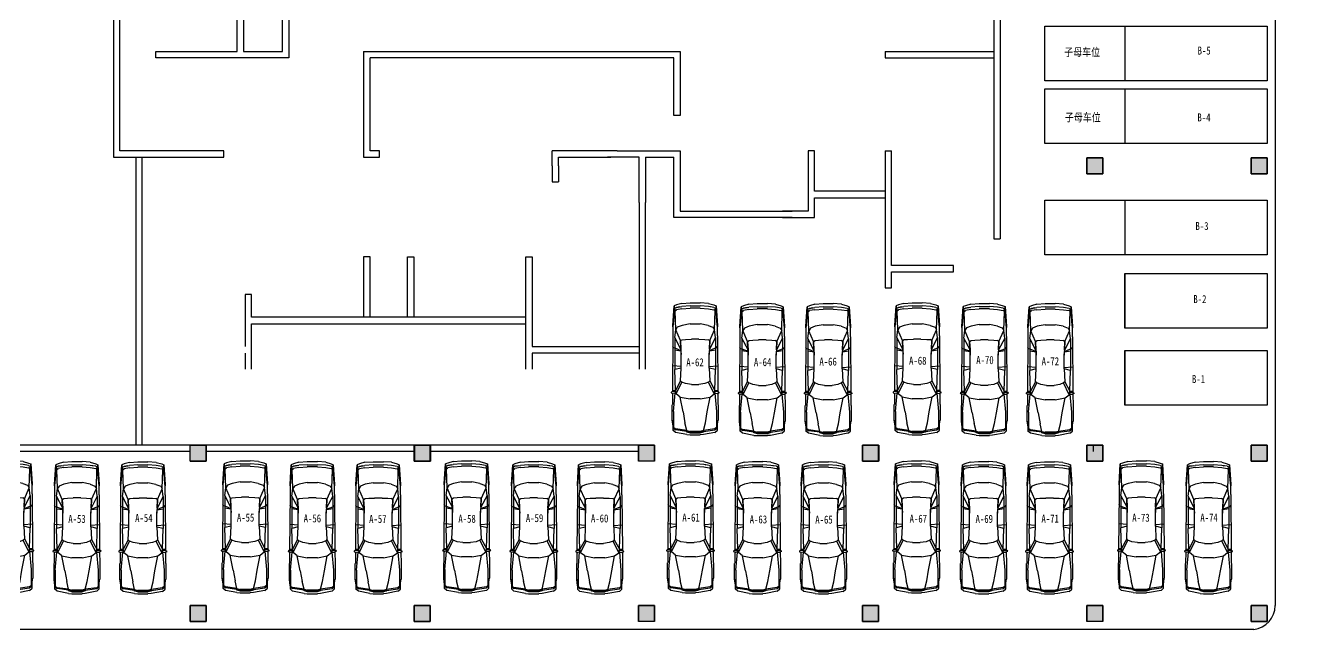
# Model space of a CAD drawing. Extents: x -266505272703 to 7385419, y -354256 to 107640740655.
# Drawn here: x 3662134 to 3710058, y -210586 to -187359 of the extents above; entities that cross this region are included whole.
import ezdxf

# ---------------------------------------------------------------- set-up
doc = ezdxf.new("R2010")
doc.units = 0
doc.header["$LTSCALE"] = 1000
for name, color, linetype in [('jb1', 42, 'Continuous'), ('PUB_TEXT', 7, 'Continuous'), ('QC', 8, 'Continuous'), ('ROOF', 4, 'Continuous'), ('红线', 1, 'Continuous')]:
    doc.layers.add(name, color=color, linetype=linetype)
doc.styles.get("Standard").update_dxf_attribs({"font": 'rs.shx', "bigfont": 'hztxt.shx'})
doc.styles.add('STYLE2', font='NSimSun.ttf', dxfattribs={"width": 0.8})

# ---------------------------------------------------------------- blocks, each defined once
blk = doc.blocks.new('M_F27')
for p, q in [((-2489, 522), (-2514, 196)), ((-2489, 522), (-2426, 736)), ((-2426, 736), (-2389, 824)), ((-2389, 824), (-1610, 874)), ((-2389, 824), (-1560, 874)), ((-2264, 812), (-2389, 824)), ((-2364, 522), (-2389, 196)), ((-2326, 736), (-2364, 522)), ((-2326, 736), (-2351, 596)), ((-2351, 594), (-2351, 596)), ((-2326, 736), (-2288, 811)), ((-2301, 196), (-2276, 522)), ((-2200, 786), (-2288, 811)), ((-2276, 522), (-2238, 736)), ((-2200, 786), (-2238, 736)), ((-1560, 874), (-2212, 815)), ((-2208, 815), (-2211, 814)), ((-1660, 862), (-2208, 815)), ((-1446, 761), (-2200, 786)), ((-1622, 510), (-1685, 196)), ((-1560, 874), (-1660, 862)), ((-1622, 510), (-1547, 698)), ((-1617, 869), (-1620, 866)), ((-1208, 874), (-1610, 874)), ((-1547, 698), (-1446, 761)), ((-1145, 799), (-1446, 761)), ((-1019, 572), (-1446, 761)), ((-1208, 874), (980, 889)), ((-1145, 799), (-682, 557)), ((-1145, 799), (124, 799)), ((-1070, 371), (-1057, 510)), ((-1019, 572), (-1057, 510)), ((-680, 556), (-1019, 572)), ((-1019, 572), (-479, 547)), ((-743, 849), (-793, 874)), ((-730, 799), (-743, 849)), ((-630, 555), (-730, 799)), ((-680, 556), (-630, 555)), ((-642, 799), (-605, 554)), ((-605, 554), (-630, 555)), ((-479, 547), (-605, 554)), ((61, 547), (-479, 547)), ((-2, 547), (-27, 877)), ((124, 799), (61, 547)), ((61, 547), (564, 572)), ((941, 773), (124, 799)), ((564, 572), (941, 773)), ((564, 572), (614, 522)), ((1079, 748), (614, 522)), ((614, 522), (677, 371)), ((941, 773), (941, 874)), ((983, 777), (941, 773)), ((941, 773), (987, 765)), ((980, 902), (995, 790)), ((980, 790), (980, 898)), ((995, 790), (980, 790)), ((980, 790), (992, 746)), ((984, 905), (1020, 939)), ((992, 746), (1021, 747)), ((995, 790), (1022, 746)), ((1022, 748), (995, 790)), ((1021, 747), (1022, 748)), ((1053, 768), (1022, 746)), ((1036, 935), (1062, 857)), ((1036, 756), (1079, 748)), ((1051, 889), (1497, 893)), ((1057, 776), (1062, 857)), ((1770, 849), (1058, 784)), ((1204, 585), (1079, 748)), ((1795, 472), (1204, 585)), ((1280, 196), (1204, 585)), ((1506, 899), (2121, 899)), ((2461, 849), (1770, 849)), ((2272, 876), (2121, 899)), ((2272, 876), (2272, 874)), ((2437, 851), (2272, 876)), ((2511, 874), (2287, 874)), ((2398, 849), (2461, 773)), ((2437, 850), (2433, 851)), ((2498, 773), (2436, 849)), ((2511, 874), (2450, 850)), ((2461, 773), (2523, 321)), ((2561, 321), (2498, 773)), ((2599, 773), (2511, 874)), ((2599, 773), (2687, 321)), ((-2514, -206), (-2514, 196)), ((-2389, -206), (-2389, 196)), ((-2301, 196), (-2301, -206)), ((-1685, -206), (-1685, 196)), ((-1082, 145), (-1070, 371)), ((-1082, 145), (-1082, -156)), ((677, 371), (714, 145)), ((714, -156), (714, 145)), ((1280, 196), (1280, -206)), ((2222, 397), (1795, 472)), ((2523, 321), (2222, 397)), ((2523, 321), (2586, 321)), ((2523, 321), (2561, 196)), ((2580, 196), (2542, 321)), ((2561, 196), (2561, -206)), ((2611, 196), (2574, 321)), ((2580, 321), (2618, 196)), ((2580, 196), (2580, -206)), ((2611, 196), (2611, -206)), ((2618, -206), (2618, 196)), ((2687, 321), (2699, 196)), ((2699, -206), (2699, 196)), ((-2489, -533), (-2514, -206)), ((-2389, -206), (-2364, -533)), ((-2276, -533), (-2301, -206)), ((-1685, -206), (-1622, -520)), ((-1070, -382), (-1082, -156)), ((-1057, -520), (-1070, -382)), ((677, -382), (614, -533)), ((714, -156), (677, -382)), ((1204, -596), (1280, -206)), ((1795, -483), (1204, -596)), ((1795, -483), (2222, -407)), ((2523, -332), (2222, -407)), ((2523, -332), (2461, -784)), ((2561, -332), (2498, -784)), ((2523, -332), (2561, -206)), ((2586, -332), (2523, -332)), ((2580, -206), (2542, -332)), ((2618, -6), (2561, -6)), ((2574, -332), (2611, -206)), ((2618, -206), (2580, -332)), ((2687, -332), (2599, -784)), ((2687, -332), (2699, -206)), ((-2489, -533), (-2426, -747)), ((-2426, -747), (-2389, -835)), ((-2389, -835), (-2264, -823)), ((-1560, -885), (-2389, -835)), ((-1610, -885), (-2389, -835)), ((-2326, -747), (-2364, -533)), ((-2351, -607), (-2351, -605)), ((-2351, -607), (-2326, -747)), ((-2326, -747), (-2288, -822)), ((-2288, -822), (-2200, -797)), ((-2276, -533), (-2238, -747)), ((-2200, -797), (-2238, -747)), ((-2212, -826), (-1560, -885)), ((-2208, -826), (-2211, -825)), ((-1660, -872), (-2208, -826)), ((-1446, -772), (-2200, -797)), ((-1560, -885), (-1660, -872)), ((-1622, -520), (-1547, -709)), ((-1621, -877), (-1617, -880)), ((-1610, -885), (-1208, -885)), ((-1547, -709), (-1446, -772)), ((-1019, -583), (-1446, -772)), ((-1145, -809), (-1446, -772)), ((-1208, -885), (980, -900)), ((-682, -568), (-1145, -809)), ((-1145, -809), (124, -809)), ((-1019, -583), (-1057, -520)), ((-479, -558), (-1019, -583)), ((-1019, -583), (-680, -567)), ((-743, -860), (-793, -885)), ((-743, -860), (-730, -809)), ((-730, -809), (-630, -566)), ((-680, -567), (-682, -568)), ((-680, -567), (-630, -566)), ((-605, -565), (-642, -809)), ((-630, -566), (-605, -565)), ((-605, -565), (-479, -558)), ((61, -558), (-479, -558)), ((-2, -558), (-27, -884)), ((61, -558), (124, -809)), ((564, -583), (61, -558)), ((941, -784), (124, -809)), ((614, -533), (564, -583)), ((564, -583), (941, -784)), ((1079, -759), (614, -533)), ((987, -776), (941, -784)), ((983, -788), (941, -784)), ((941, -885), (941, -784)), ((992, -757), (980, -800)), ((995, -800), (980, -800)), ((995, -800), (980, -913)), ((980, -909), (980, -800)), ((984, -916), (1020, -950)), ((992, -757), (1021, -758)), ((995, -800), (1022, -757)), ((1022, -758), (995, -800)), ((1021, -758), (1022, -758)), ((1022, -757), (1053, -779)), ((1036, -767), (1079, -759)), ((1036, -946), (1062, -867)), ((1051, -901), (1497, -904)), ((1057, -787), (1062, -867)), ((1770, -860), (1058, -795)), ((1204, -596), (1079, -759)), ((2121, -910), (1506, -910)), ((1770, -860), (2461, -860)), ((2121, -910), (2272, -887)), ((2270, -887), (2121, -910)), ((2437, -861), (2272, -887)), ((2272, -885), (2272, -887)), ((2285, -885), (2511, -885)), ((2398, -860), (2461, -784)), ((2436, -860), (2498, -784)), ((2437, -861), (2436, -860)), ((2450, -861), (2511, -885)), ((2599, -784), (2511, -885))]:
    blk.add_line(p, q)
for centre, start, end in [((990, 898), 132.965, 179.7454), ((1027, 932), 18.1573, 132.965), ((1047, 776), 305.1542, 356.8636), ((990, -909), 180.2546, 227.035), ((1027, -942), 227.035, 341.8427), ((1047, -787), 3.1798, 54.8458)]:
    blk.add_arc(centre, 10, start, end)
at = {"width": 0.8, "flags": 9}
for tag in ['XSIZE', 'YSIZE']:
    blk.add_attdef(tag, (0, 0), '', height=0.5, dxfattribs=at)

msp = doc.modelspace()

# ---------------------------------------------------------------- hatches: boundary and pattern name
at = {"layer": 'jb1', "linetype": 'ByBlock'}
h = msp.add_hatch(color=256, dxfattribs=at)
h.paths.add_polyline_path([(3207028, 61244), (3207028, -349256), (3784028, -349256), (3784028, 61244)], flags=16)
h.paths.add_polyline_path([(3194528, -354256), (3194528, 66244), (3789028, 66244), (3789028, -354256)])
h.paths.add_polyline_path([(3205987, -18360), (3205987, -12971), (3203126, -12971), (3203126, -18360)], flags=24)
h.paths.add_polyline_path([(3201099, -18348), (3201099, -12948), (3198270, -12948), (3198270, -18348)], flags=24)
edge = h.paths.add_edge_path(flags=16)
edge.add_line((3207028, 61244), (3197028, 61244))
edge.add_line((3197028, 61244), (3197028, -23256))
edge.add_line((3197028, -23256), (3207028, -23256))
edge = h.paths.add_edge_path(flags=16)
edge.add_line((3202028, 61244), (3202028, -18256))
h.paths.add_polyline_path([(3201021, -22371), (3201021, -20286), (3198223, -20286), (3198223, -22371)], flags=24)
h.paths.add_polyline_path([(3205457, -22424), (3205457, -20318), (3202722, -20318), (3202722, -22424)], flags=24)
edge = h.paths.add_edge_path(flags=0)
edge.add_line((3197028, -18256), (3207028, -18256))
edge = h.paths.add_edge_path(flags=0)
edge.add_line((3197028, -10756), (3207028, -10756))
edge = h.paths.add_edge_path(flags=0)
edge.add_line((3197028, 744), (3207028, 744))
h.paths.add_polyline_path([(3205940, 8359), (3205940, 13623), (3203017, 13623), (3203017, 8359)], flags=24)
h.paths.add_polyline_path([(3200990, 8419), (3200990, 12965), (3198161, 12965), (3198161, 8419)], flags=24)
edge = h.paths.add_edge_path(flags=0)
edge.add_line((3197028, 8244), (3207028, 8244))
edge = h.paths.add_edge_path(flags=0)
edge.add_line((3197028, 15744), (3207028, 15744))
h.paths.add_polyline_path([(3201180, 34865), (3201180, 40170), (3198382, 40170), (3198382, 34865)], flags=24)
h.paths.add_polyline_path([(3205969, 34786), (3205969, 39997), (3203329, 39997), (3203329, 34786)], flags=24)
edge = h.paths.add_edge_path(flags=0)
edge.add_line((3197028, 27244), (3207028, 27244))
edge = h.paths.add_edge_path(flags=0)
edge.add_line((3197028, 34744), (3207028, 34744))
edge = h.paths.add_edge_path(flags=0)
edge.add_line((3197028, 42244), (3207028, 42244))
edge = h.paths.add_edge_path(flags=0)
edge.add_line((3197028, 53744), (3207028, 53744))
edge = h.paths.add_edge_path(flags=0)
edge.add_line((3504528, -349256), (3504528, -335256))
edge.add_line((3504528, -335256), (3784028, -335256))
edge = h.paths.add_edge_path(flags=0)
edge.add_line((3580028, -344756), (3670028, -344756))
edge = h.paths.add_edge_path(flags=0)
edge.add_line((3580028, -340256), (3670028, -340256))
h.paths.add_polyline_path([(3580921, -339322), (3586279, -339322), (3586279, -336555), (3580921, -336555)], flags=8)
h.paths.add_polyline_path([(3581167, -348327), (3586242, -348327), (3586242, -345529), (3581167, -345529)], flags=8)
edge = h.paths.add_edge_path(flags=0)
edge.add_line((3511834, -341564), (3511834, -341020))
edge = h.paths.add_edge_path(flags=0)
edge.add_line((3518840, -341020), (3518840, -341564))
edge = h.paths.add_edge_path(flags=0)
edge.add_line((3517008, -341564), (3517008, -341020))
edge = h.paths.add_edge_path(flags=0)
edge.add_arc((3515337, -341290), 439, 0, 360)
edge = h.paths.add_edge_path(flags=0)
edge.add_arc((3515337, -341290), 952, 0, 360)
edge = h.paths.add_edge_path(flags=0)
edge.add_line((3513691, -341020), (3513691, -341564))
edge = h.paths.add_edge_path(flags=0)
edge.add_line((3580028, -349256), (3580028, -335256))
h.paths.add_polyline_path([(3528821, -347040), (3562658, -347040), (3562658, -344592), (3528821, -344592)], flags=8)
edge = h.paths.add_edge_path(flags=0)
edge.add_arc((3514570, -346293), 254, 23.8671, 164.0253)
edge = h.paths.add_edge_path(flags=0)
edge.add_line((3514326, -346552), (3514326, -346775))
edge.add_line((3514326, -346775), (3514216, -346775))
edge.add_line((3514216, -346775), (3514216, -346328))
edge = h.paths.add_edge_path(flags=0)
edge.add_line((3514216, -346258), (3514216, -345945))
edge.add_line((3514216, -345945), (3514326, -345945))
edge.add_line((3514326, -345945), (3514326, -346034))
edge = h.paths.add_edge_path(flags=0)
edge.add_line((3513019, -343617), (3515077, -343617))
edge = h.paths.add_edge_path(flags=0)
edge.add_line((3515077, -344162), (3513019, -344162))
edge = h.paths.add_edge_path(flags=0)
edge.add_line((3513019, -341564), (3513019, -343617))
edge = h.paths.add_edge_path(flags=0)
edge.add_line((3512499, -343617), (3512499, -341564))
edge = h.paths.add_edge_path(flags=0)
edge.add_line((3513019, -344830), (3512499, -344830))
h.paths.add_polyline_path([(3512811, -345945), (3512918, -345945), (3512918, -346778), (3512811, -346778)], flags=0)
h.paths.add_polyline_path([(3512802, -345680), (3512915, -345680), (3512915, -345855), (3512802, -345855)], flags=0)
edge = h.paths.add_edge_path(flags=0)
edge.add_line((3512499, -344830), (3512499, -344162))
edge = h.paths.add_edge_path(flags=0)
edge.add_line((3511834, -343617), (3512499, -343617))
edge = h.paths.add_edge_path(flags=0)
edge.add_line((3511834, -344162), (3511834, -343617))
edge = h.paths.add_edge_path(flags=0)
edge.add_line((3512499, -344162), (3511834, -344162))
edge = h.paths.add_edge_path(flags=0)
edge.add_line((3512484, -346058), (3512484, -346775))
edge.add_line((3512484, -346775), (3512370, -346775))
edge.add_line((3512370, -346775), (3512370, -346058))
edge = h.paths.add_edge_path(flags=0)
edge.add_line((3512370, -346058), (3512213, -346058))
edge.add_line((3512213, -346058), (3512213, -345948))
edge.add_line((3512213, -345948), (3512370, -345948))
edge = h.paths.add_edge_path(flags=0)
edge.add_line((3512370, -345948), (3512370, -345683))
edge.add_line((3512370, -345683), (3512484, -345683))
edge.add_line((3512484, -345683), (3512484, -345948))
edge = h.paths.add_edge_path(flags=0)
edge.add_line((3512484, -345948), (3512641, -345948))
edge.add_line((3512641, -345948), (3512641, -346058))
edge.add_line((3512641, -346058), (3512484, -346058))
edge = h.paths.add_edge_path(flags=0)
edge.add_line((3513019, -344162), (3513019, -344830))
edge = h.paths.add_edge_path(flags=0)
edge.add_arc((3514570, -346293), 356, 174.3933, 185.6067)
edge = h.paths.add_edge_path(flags=0)
edge.add_arc((3513552, -346367), 312, 10.9739, 349.0261)
edge = h.paths.add_edge_path(flags=0)
edge.add_line((3513859, -346308), (3513859, -346427))
edge = h.paths.add_edge_path(flags=0)
edge.add_arc((3513552, -346367), 428, 44.2885, 315.7115)
edge = h.paths.add_edge_path(flags=0)
edge.add_line((3513859, -346068), (3513859, -345945))
edge.add_line((3513859, -345945), (3513978, -345945))
edge.add_line((3513978, -345945), (3513978, -346781))
edge.add_line((3513978, -346781), (3513859, -346781))
edge.add_line((3513859, -346781), (3513859, -346666))
edge = h.paths.add_edge_path(flags=0)
edge.add_line((3512499, -341564), (3511834, -341564))
edge = h.paths.add_edge_path(flags=0)
edge.add_line((3513691, -341564), (3513019, -341564))
edge = h.paths.add_edge_path(flags=0)
edge.add_line((3518197, -341564), (3518197, -343617))
edge = h.paths.add_edge_path(flags=0)
edge.add_line((3517677, -343617), (3517677, -341564))
edge = h.paths.add_edge_path(flags=0)
edge.add_line((3518865, -344162), (3518197, -344162))
edge = h.paths.add_edge_path(flags=0)
edge.add_line((3518197, -343617), (3518865, -343617))
edge = h.paths.add_edge_path(flags=0)
edge.add_line((3518197, -344162), (3518197, -344830))
edge = h.paths.add_edge_path(flags=0)
edge.add_line((3518865, -343617), (3518865, -344162))
edge = h.paths.add_edge_path(flags=0)
edge.add_line((3515597, -342974), (3515597, -343617))
edge = h.paths.add_edge_path(flags=0)
edge.add_line((3515077, -342974), (3515597, -342974))
edge = h.paths.add_edge_path(flags=0)
edge.add_line((3515077, -343617), (3515077, -342974))
edge = h.paths.add_edge_path(flags=0)
edge.add_line((3515597, -343617), (3517677, -343617))
edge = h.paths.add_edge_path(flags=0)
edge.add_line((3517677, -344830), (3517677, -344162))
edge = h.paths.add_edge_path(flags=0)
edge.add_line((3517677, -344162), (3515597, -344162))
edge = h.paths.add_edge_path(flags=0)
edge.add_line((3515077, -344805), (3515077, -344162))
edge = h.paths.add_edge_path(flags=0)
edge.add_line((3515597, -344805), (3515077, -344805))
edge = h.paths.add_edge_path(flags=0)
edge.add_line((3515597, -344162), (3515597, -344805))
edge = h.paths.add_edge_path(flags=0)
edge.add_line((3518197, -344830), (3517677, -344830))
edge = h.paths.add_edge_path(flags=0)
edge.add_arc((3518301, -346289), 254, 23.8671, 164.0253)
edge = h.paths.add_edge_path(flags=0)
edge.add_line((3518057, -346219), (3518057, -346359))
edge = h.paths.add_edge_path(flags=0)
edge.add_line((3518057, -346359), (3518057, -346548))
edge = h.paths.add_edge_path(flags=0)
edge.add_line((3518057, -346548), (3518057, -346771))
edge.add_line((3518057, -346771), (3517947, -346771))
edge.add_line((3517947, -346771), (3517947, -346324))
edge = h.paths.add_edge_path(flags=0)
edge.add_arc((3518301, -346289), 356, 174.3933, 185.6067)
edge = h.paths.add_edge_path(flags=0)
edge.add_line((3517947, -346255), (3517947, -345941))
edge.add_line((3517947, -345941), (3518057, -345941))
edge.add_line((3518057, -345941), (3518057, -346030))
edge = h.paths.add_edge_path(flags=0)
edge.add_arc((3518301, -346289), 356, 11.9054, 133.2969)
edge = h.paths.add_edge_path(flags=0)
edge.add_line((3518649, -346216), (3518649, -346771))
edge.add_line((3518649, -346771), (3518533, -346771))
edge.add_line((3518533, -346771), (3518533, -346559))
edge = h.paths.add_edge_path(flags=0)
edge.add_line((3518533, -346392), (3518533, -346559))
edge = h.paths.add_edge_path(flags=0)
edge.add_line((3518533, -346392), (3518533, -346187))
edge = h.paths.add_edge_path(flags=0)
edge.add_arc((3517283, -346363), 312, 10.9739, 349.0261)
edge = h.paths.add_edge_path(flags=0)
edge.add_line((3517590, -346304), (3517590, -346423))
edge = h.paths.add_edge_path(flags=0)
edge.add_arc((3517283, -346363), 428, 44.2885, 315.7115)
edge = h.paths.add_edge_path(flags=0)
edge.add_line((3517590, -346064), (3517590, -345941))
edge.add_line((3517590, -345941), (3517709, -345941))
edge.add_line((3517709, -345941), (3517709, -346777))
edge.add_line((3517709, -346777), (3517590, -346777))
edge.add_line((3517590, -346777), (3517590, -346663))
edge = h.paths.add_edge_path(flags=0)
edge.add_line((3516060, -346333), (3516060, -346166))
edge = h.paths.add_edge_path(flags=0)
edge.add_line((3516060, -346333), (3516060, -346538))
edge = h.paths.add_edge_path(flags=0)
edge.add_arc((3516292, -346436), 254, 203.8671, 344.0253)
edge = h.paths.add_edge_path(flags=0)
edge.add_line((3516537, -346505), (3516537, -346366))
edge = h.paths.add_edge_path(flags=0)
edge.add_line((3516537, -346366), (3516537, -346176))
edge = h.paths.add_edge_path(flags=0)
edge.add_line((3516537, -346176), (3516537, -345954))
edge.add_line((3516537, -345954), (3516647, -345954))
edge.add_line((3516647, -345954), (3516647, -346401))
edge = h.paths.add_edge_path(flags=0)
edge.add_arc((3516292, -346436), 356, 354.3933, 365.6067)
edge = h.paths.add_edge_path(flags=0)
edge.add_line((3516647, -346470), (3516647, -346784))
edge.add_line((3516647, -346784), (3516537, -346784))
edge.add_line((3516537, -346784), (3516537, -346695))
edge = h.paths.add_edge_path(flags=0)
edge.add_arc((3516292, -346436), 356, 191.9054, 313.2969)
edge = h.paths.add_edge_path(flags=0)
edge.add_line((3515944, -346509), (3515944, -345954))
edge.add_line((3515944, -345954), (3516060, -345954))
edge.add_line((3516060, -345954), (3516060, -346166))
h.paths.add_polyline_path([(3515258, -347039), (3515371, -346773), (3515050, -345951), (3515179, -345951), (3515429, -346606), (3515696, -345947), (3515822, -345947), (3515379, -347039)], flags=0)
edge = h.paths.add_edge_path(flags=0)
edge.add_line((3514326, -346223), (3514326, -346363))
edge = h.paths.add_edge_path(flags=0)
edge.add_line((3514326, -346363), (3514326, -346552))
edge = h.paths.add_edge_path(flags=0)
edge.add_arc((3514570, -346293), 356, 11.9054, 133.2969)
edge = h.paths.add_edge_path(flags=0)
edge.add_line((3514918, -346220), (3514918, -346775))
edge.add_line((3514918, -346775), (3514802, -346775))
edge.add_line((3514802, -346775), (3514802, -346563))
edge = h.paths.add_edge_path(flags=0)
edge.add_line((3514802, -346396), (3514802, -346563))
edge = h.paths.add_edge_path(flags=0)
edge.add_line((3514802, -346396), (3514802, -346190))
edge = h.paths.add_edge_path(flags=0)
edge.add_line((3518840, -341564), (3518197, -341564))
edge = h.paths.add_edge_path(flags=0)
edge.add_line((3517677, -341564), (3517008, -341564))
h.paths.add_polyline_path([(3580874, -344098), (3586179, -344098), (3586179, -341300), (3580874, -341300)], flags=8)
edge = h.paths.add_edge_path(flags=0)
edge.add_line((3515077, -338991), (3513019, -338991))
edge = h.paths.add_edge_path(flags=0)
edge.add_line((3513019, -338447), (3515077, -338447))
edge = h.paths.add_edge_path(flags=0)
edge.add_line((3512499, -337779), (3513019, -337779))
edge = h.paths.add_edge_path(flags=0)
edge.add_line((3511834, -338447), (3512499, -338447))
edge = h.paths.add_edge_path(flags=0)
edge.add_line((3511834, -338991), (3511834, -338447))
edge = h.paths.add_edge_path(flags=0)
edge.add_line((3512499, -338991), (3511834, -338991))
edge = h.paths.add_edge_path(flags=0)
edge.add_line((3512499, -338447), (3512499, -337779))
edge = h.paths.add_edge_path(flags=0)
edge.add_line((3511834, -341020), (3512499, -341020))
edge = h.paths.add_edge_path(flags=0)
edge.add_line((3512499, -341020), (3512499, -338991))
edge = h.paths.add_edge_path(flags=0)
edge.add_line((3513019, -337779), (3513019, -338447))
edge = h.paths.add_edge_path(flags=0)
edge.add_line((3513019, -341020), (3513691, -341020))
edge = h.paths.add_edge_path(flags=0)
edge.add_line((3513019, -338991), (3513019, -341020))
edge = h.paths.add_edge_path(flags=0)
edge.add_line((3518865, -338991), (3518197, -338991))
edge = h.paths.add_edge_path(flags=0)
edge.add_line((3518197, -338447), (3518865, -338447))
edge = h.paths.add_edge_path(flags=0)
edge.add_line((3518197, -337779), (3518197, -338447))
edge = h.paths.add_edge_path(flags=0)
edge.add_line((3518865, -338447), (3518865, -338991))
edge = h.paths.add_edge_path(flags=0)
edge.add_line((3517677, -338991), (3515622, -338991))
edge = h.paths.add_edge_path(flags=0)
edge.add_line((3515077, -339634), (3515077, -338991))
edge = h.paths.add_edge_path(flags=0)
edge.add_line((3515622, -339634), (3515077, -339634))
edge = h.paths.add_edge_path(flags=0)
edge.add_line((3515622, -338991), (3515622, -339634))
edge = h.paths.add_edge_path(flags=0)
edge.add_line((3515622, -337804), (3515622, -338447))
edge = h.paths.add_edge_path(flags=0)
edge.add_line((3515077, -337804), (3515622, -337804))
edge = h.paths.add_edge_path(flags=0)
edge.add_line((3515077, -338447), (3515077, -337804))
edge = h.paths.add_edge_path(flags=0)
edge.add_line((3515622, -338447), (3517677, -338447))
edge = h.paths.add_edge_path(flags=0)
edge.add_line((3517677, -338447), (3517677, -337779))
edge = h.paths.add_edge_path(flags=0)
edge.add_line((3517677, -337779), (3518197, -337779))
edge = h.paths.add_edge_path(flags=0)
edge.add_line((3518197, -341020), (3518840, -341020))
edge = h.paths.add_edge_path(flags=0)
edge.add_line((3517008, -341020), (3517677, -341020))
edge = h.paths.add_edge_path(flags=0)
edge.add_line((3517677, -341020), (3517677, -338991))
edge = h.paths.add_edge_path(flags=0)
edge.add_line((3518197, -338991), (3518197, -341020))
h.paths.add_polyline_path([(3748525, -351778), (3760192, -351778), (3760192, -349903), (3748525, -349903)], flags=24)
edge = h.paths.add_edge_path(flags=0)
edge.add_line((3710028, -342256), (3784028, -342256))
edge = h.paths.add_edge_path(flags=0)
edge.add_line((3601028, -335256), (3601028, -349256))
edge = h.paths.add_edge_path(flags=0)
edge.add_line((3589528, -335256), (3589528, -349256))
edge = h.paths.add_edge_path(flags=0)
edge.add_line((3612528, -335256), (3612528, -349256))
edge = h.paths.add_edge_path(flags=0)
edge.add_line((3624028, -335256), (3624028, -349256))
edge = h.paths.add_edge_path(flags=0)
edge.add_line((3647028, -335256), (3647028, -349256))
edge = h.paths.add_edge_path(flags=0)
edge.add_line((3635528, -335256), (3635528, -349256))
edge = h.paths.add_edge_path(flags=0)
edge.add_line((3658528, -335256), (3658528, -349256))
edge = h.paths.add_edge_path(flags=0)
edge.add_line((3670028, -335256), (3670028, -349256))
h.paths.add_polyline_path([(3711053, -341578), (3716432, -341578), (3716432, -338749), (3711053, -338749)], flags=8)
edge = h.paths.add_edge_path(flags=0)
edge.add_line((3710028, -335256), (3710028, -349256))
edge = h.paths.add_edge_path(flags=0)
edge.add_line((3720028, -335256), (3720028, -349256))
h.paths.add_polyline_path([(3711079, -345640), (3716406, -345640), (3716406, -342968), (3711079, -342968)], flags=8)
h.paths.add_polyline_path([(3711053, -348311), (3716432, -348311), (3716432, -345482), (3711053, -345482)], flags=8)
h.paths.add_polyline_path([(3624911, -339311), (3632210, -339311), (3632210, -336482), (3624911, -336482)], flags=8)
h.paths.add_polyline_path([(3602005, -339364), (3609221, -339364), (3609221, -336472), (3602005, -336472)], flags=8)
h.paths.add_polyline_path([(3590516, -339353), (3597689, -339353), (3597689, -336524), (3590516, -336524)], flags=8)
h.paths.add_polyline_path([(3613157, -339384), (3619486, -339384), (3619486, -336493), (3613157, -336493)], flags=8)
h.paths.add_polyline_path([(3647932, -339290), (3655148, -339290), (3655148, -336587), (3647932, -336587)], flags=8)
h.paths.add_polyline_path([(3636077, -339384), (3642406, -339384), (3642406, -336493), (3636077, -336493)], flags=8)
h.paths.add_polyline_path([(3659500, -339327), (3666558, -339327), (3666558, -336529), (3659500, -336529)], flags=8)
h.paths.add_polyline_path([(3711074, -338940), (3716222, -338940), (3716222, -336236), (3711074, -336236)], flags=8)
edge = h.paths.add_edge_path(flags=0)
edge.add_line((3760028, -335256), (3760028, -349256))
edge = h.paths.add_edge_path(flags=0)
edge.add_line((3770028, -335256), (3770028, -349256))
h.paths.add_polyline_path([(3761611, -342149), (3766706, -342149), (3766706, -339414), (3761611, -339414)], flags=8)
h.paths.add_polyline_path([(3768122, -351862), (3777724, -351862), (3777724, -349980), (3768122, -349980)], flags=24)
edge = h.paths.add_edge_path(flags=0)
edge.add_line((3760028, -345756), (3784028, -345756))
h.paths.add_polyline_path([(3761437, -348959), (3766512, -348959), (3766512, -346162), (3761437, -346162)], flags=8)
h.paths.add_polyline_path([(3761482, -345773), (3766693, -345773), (3766693, -342881), (3761482, -342881)], flags=8)
edge = h.paths.add_edge_path(flags=0)
edge.add_line((3760028, -338756), (3784028, -338756))
h.paths.add_polyline_path([(3761355, -338711), (3766723, -338711), (3766723, -335787), (3761355, -335787)], flags=8)
h.paths.add_polyline_path([(3732909, -341175), (3744153, -341175), (3744153, -336791), (3732909, -336791)], flags=8)
h.paths.add_polyline_path([(3774282, -341950), (3776471, -341950), (3776471, -339865), (3774282, -339865)], flags=8)
h.paths.add_polyline_path([(3681133, -345871), (3701185, -345871), (3701185, -340511), (3681133, -340511)], flags=8)
h.paths.add_polyline_path([(3444535, -317388), (3497618, -317388), (3497618, -307471), (3444535, -307471)], flags=8)
for points in [[(3701902, -192912), (3702503, -192912), (3702503, -192311), (3701902, -192311)], [(3701902, -192912), (3702503, -192912), (3702503, -192311), (3701902, -192311)], [(3708062, -192912), (3708663, -192912), (3708663, -192311), (3708062, -192311)], [(3668301, -203680), (3668902, -203680), (3668902, -203079), (3668301, -203079)], [(3668302, -203679), (3668903, -203679), (3668903, -203078), (3668302, -203078)], [(3676702, -203680), (3677303, -203680), (3677303, -203079), (3676702, -203079)], [(3676703, -203679), (3677305, -203679), (3677305, -203078), (3676703, -203078)], [(3685102, -203680), (3685703, -203680), (3685703, -203079), (3685102, -203079)], [(3685103, -203679), (3685705, -203679), (3685705, -203078), (3685103, -203078)], [(3693501, -203680), (3694102, -203680), (3694102, -203079), (3693501, -203079)], [(3693502, -203679), (3694103, -203679), (3694103, -203078), (3693502, -203078)], [(3701899, -203680), (3702501, -203680), (3702501, -203079), (3701899, -203079)], [(3701901, -203679), (3702502, -203679), (3702502, -203078), (3701901, -203078)], [(3701902, -203678), (3702503, -203678), (3702503, -203077), (3701902, -203077)], [(3708061, -203679), (3708662, -203679), (3708662, -203078), (3708061, -203078)], [(3708062, -203678), (3708663, -203678), (3708663, -203077), (3708062, -203077)], [(3708062, -203678), (3708663, -203678), (3708663, -203077), (3708062, -203077)], [(3668299, -209693), (3668901, -209693), (3668901, -209092), (3668299, -209092)], [(3676701, -209693), (3677302, -209693), (3677302, -209092), (3676701, -209092)], [(3685101, -209693), (3685702, -209693), (3685702, -209092), (3685101, -209092)], [(3693499, -209693), (3694101, -209693), (3694101, -209092), (3693499, -209092)], [(3701899, -209693), (3702501, -209693), (3702501, -209092), (3701899, -209092)], [(3708059, -209693), (3708661, -209693), (3708661, -209092), (3708059, -209092)]]:
    msp.add_hatch(color=256, dxfattribs=at).paths.add_polyline_path(points)

# ---------------------------------------------------------------- linework, layer by layer
for p, q in [((3698662, -183972), (3698662, -192672)), ((3665425, -185292), (3665425, -192292)), ((3665665, -192052), (3665665, -185532)), ((3698422, -186620), (3698422, -192672)), ((3694348, -188332), (3698422, -188332)), ((3694348, -188332), (3694348, -188572)), ((3694348, -188572), (3694588, -188572)), ((3694588, -188572), (3698422, -188572)), ((3669565, -192052), (3665665, -192052)), ((3669565, -192292), (3669565, -192052)), ((3684302, -192052), (3681862, -192052)), ((3681862, -192612), (3681862, -192052)), ((3684302, -192052), (3686422, -192052)), ((3686422, -192052), (3686662, -192052)), ((3686662, -192052), (3686662, -194312)), ((3691702, -192052), (3691462, -192052)), ((3691462, -192052), (3691462, -194312)), ((3691702, -193569), (3691702, -192052)), ((3694348, -192052), (3694348, -196352)), ((3694348, -192052), (3694588, -192052)), ((3694588, -196352), (3694588, -192052)), ((3665425, -192292), (3669265, -192292)), ((3665425, -192292), (3666265, -192292)), ((3666265, -192292), (3666265, -203079)), ((3666505, -203079), (3666505, -192292)), ((3669265, -192292), (3669565, -192292)), ((3681862, -192612), (3681862, -193212)), ((3682102, -192612), (3682102, -192292)), ((3682102, -192292), (3684062, -192292)), ((3682102, -192612), (3682102, -193212)), ((3685123, -192292), (3683947, -192292)), ((3685123, -193986), (3685123, -192292)), ((3685363, -192292), (3685363, -193986)), ((3685363, -192292), (3686422, -192292)), ((3686422, -194552), (3686422, -192292)), ((3701902, -192312), (3701902, -192912)), ((3702502, -192312), (3701902, -192312)), ((3701902, -192312), (3701902, -192912)), ((3702502, -192312), (3701902, -192312)), ((3702502, -192912), (3702502, -192312)), ((3702502, -192912), (3702502, -192312)), ((3708062, -192312), (3708062, -192912)), ((3708662, -192312), (3708062, -192312)), ((3708662, -192912), (3708662, -192312)), ((3698422, -192672), (3698422, -192912)), ((3698422, -192912), (3698422, -195354)), ((3698662, -192672), (3698662, -195354)), ((3701902, -192912), (3702502, -192912)), ((3701902, -192912), (3702502, -192912)), ((3701902, -192912), (3702142, -192912)), ((3708062, -192912), (3708662, -192912)), ((3681862, -193212), (3682102, -193212)), ((3694348, -193569), (3691702, -193569)), ((3685123, -193986), (3685123, -200231)), ((3685363, -200231), (3685363, -193986)), ((3691702, -194552), (3691702, -193809)), ((3691702, -193809), (3694348, -193809)), ((3686662, -194552), (3686422, -194552)), ((3686662, -194312), (3690862, -194312)), ((3690862, -194552), (3686662, -194552)), ((3691462, -194312), (3690502, -194312)), ((3690502, -194552), (3691102, -194552)), ((3691102, -194552), (3691702, -194552)), ((3698422, -195354), (3698662, -195354)), ((3675043, -196031), (3674803, -196031)), ((3674803, -196031), (3674803, -198291)), ((3675043, -198291), (3675043, -196031)), ((3676443, -198291), (3676443, -196031)), ((3676443, -196031), (3676683, -196031)), ((3676683, -196031), (3676683, -198291)), ((3680883, -198291), (3680883, -196031)), ((3680883, -196031), (3681123, -196031)), ((3681123, -196031), (3681123, -199391)), ((3694348, -196352), (3694348, -197192)), ((3696912, -196352), (3694588, -196352)), ((3696912, -196592), (3696912, -196352)), ((3694588, -197192), (3694588, -196592)), ((3694588, -196592), (3696912, -196592)), ((3670603, -197441), (3670363, -197441)), ((3670363, -197441), (3670363, -199391)), ((3670603, -198291), (3670603, -197441)), ((3694348, -197192), (3694588, -197192)), ((3680883, -198291), (3670603, -198291)), ((3680883, -200231), (3680883, -198291)), ((3670603, -200231), (3670603, -198531)), ((3670603, -198531), (3680883, -198531)), ((3670363, -199631), (3670363, -200231)), ((3681123, -199391), (3685123, -199391)), ((3685123, -199631), (3681123, -199631)), ((3681123, -199631), (3681123, -200231)), ((3668302, -203079), (3659905, -203077)), ((3668902, -203079), (3668302, -203079)), ((3668901, -203680), (3668901, -203080)), ((3676702, -203080), (3668901, -203080)), ((3668902, -203679), (3668902, -203079)), ((3676702, -203080), (3676702, -203680)), ((3677302, -203080), (3676702, -203080)), ((3676703, -203079), (3676703, -203679)), ((3677303, -203079), (3676703, -203079)), ((3685102, -203079), (3677302, -203080)), ((3677302, -203680), (3677302, -203080)), ((3677303, -203679), (3677303, -203079)), ((3685102, -203080), (3685102, -203680)), ((3685702, -203080), (3685102, -203080)), ((3685103, -203079), (3685103, -203679)), ((3685703, -203079), (3685103, -203079)), ((3685702, -203680), (3685702, -203080)), ((3685703, -203679), (3685703, -203079)), ((3693501, -203080), (3693501, -203680)), ((3693502, -203079), (3693502, -203679)), ((3694102, -203079), (3693502, -203079)), ((3694101, -203680), (3694101, -203080)), ((3694102, -203679), (3694102, -203079)), ((3702499, -203080), (3701899, -203080)), ((3701901, -203079), (3701901, -203679)), ((3702501, -203079), (3701901, -203079)), ((3701902, -203078), (3701902, -203678)), ((3702502, -203078), (3701902, -203078)), ((3702142, -203078), (3702142, -203318)), ((3702499, -203680), (3702499, -203080)), ((3702501, -203679), (3702501, -203079)), ((3702502, -203678), (3702502, -203078)), ((3708061, -203079), (3708061, -203679)), ((3708661, -203079), (3708061, -203079)), ((3708062, -203078), (3708062, -203678)), ((3708662, -203078), (3708062, -203078)), ((3708062, -203078), (3708062, -203678)), ((3708662, -203078), (3708062, -203078)), ((3708661, -203679), (3708661, -203079)), ((3708662, -203678), (3708662, -203078)), ((3708662, -203678), (3708662, -203078)), ((3668302, -203319), (3659905, -203319)), ((3676702, -203319), (3668902, -203319)), ((3685102, -203319), (3677302, -203319)), ((3668301, -203680), (3668901, -203680)), ((3668302, -203679), (3668902, -203679)), ((3676702, -203680), (3677302, -203680)), ((3676703, -203679), (3677303, -203679)), ((3693501, -203680), (3694101, -203680)), ((3693502, -203679), (3694102, -203679)), ((3701899, -203680), (3702499, -203680)), ((3701901, -203679), (3702501, -203679)), ((3708061, -203679), (3708661, -203679)), ((3668299, -209093), (3668299, -209693)), ((3668899, -209093), (3668299, -209093)), ((3668899, -209693), (3668899, -209093)), ((3676701, -209093), (3676701, -209693)), ((3677301, -209093), (3676701, -209093)), ((3677301, -209693), (3677301, -209093)), ((3685101, -209093), (3685101, -209693)), ((3685701, -209093), (3685101, -209093)), ((3685701, -209693), (3685701, -209093)), ((3693499, -209093), (3693499, -209693)), ((3694099, -209093), (3693499, -209093)), ((3694099, -209693), (3694099, -209093)), ((3701899, -209093), (3701899, -209693)), ((3702499, -209093), (3701899, -209093)), ((3702499, -209693), (3702499, -209093)), ((3708059, -209093), (3708059, -209693)), ((3708659, -209093), (3708059, -209093)), ((3708659, -209693), (3708659, -209093)), ((3668299, -209693), (3668899, -209693)), ((3676701, -209693), (3677301, -209693)), ((3693499, -209693), (3694099, -209693)), ((3708059, -209693), (3708659, -209693))]:
    msp.add_line(p, q, dxfattribs=at)
for points in [[(3701902, -192311), (3702503, -192311), (3702503, -192912), (3701902, -192912)], [(3701902, -192311), (3702503, -192311), (3702503, -192912), (3701902, -192912)], [(3701902, -192311), (3702503, -192311), (3702503, -192912), (3701902, -192912)], [(3701902, -192311), (3702503, -192311), (3702503, -192912), (3701902, -192912)], [(3708062, -192311), (3708663, -192311), (3708663, -192912), (3708062, -192912)], [(3708062, -192311), (3708663, -192311), (3708663, -192912), (3708062, -192912)], [(3668301, -203079), (3668902, -203079), (3668902, -203680), (3668301, -203680)], [(3668301, -203079), (3668902, -203079), (3668902, -203680), (3668301, -203680)], [(3668302, -203078), (3668903, -203078), (3668903, -203679), (3668302, -203679)], [(3668302, -203078), (3668903, -203078), (3668903, -203679), (3668302, -203679)], [(3676702, -203079), (3677303, -203079), (3677303, -203680), (3676702, -203680)], [(3676702, -203079), (3677303, -203079), (3677303, -203680), (3676702, -203680)], [(3676703, -203078), (3677305, -203078), (3677305, -203679), (3676703, -203679)], [(3676703, -203078), (3677305, -203078), (3677305, -203679), (3676703, -203679)], [(3685102, -203079), (3685703, -203079), (3685703, -203680), (3685102, -203680)], [(3685102, -203079), (3685703, -203079), (3685703, -203680), (3685102, -203680)], [(3685103, -203078), (3685705, -203078), (3685705, -203679), (3685103, -203679)], [(3685103, -203078), (3685705, -203078), (3685705, -203679), (3685103, -203679)], [(3693501, -203079), (3694102, -203079), (3694102, -203680), (3693501, -203680)], [(3693501, -203079), (3694102, -203079), (3694102, -203680), (3693501, -203680)], [(3693502, -203078), (3694103, -203078), (3694103, -203679), (3693502, -203679)], [(3693502, -203078), (3694103, -203078), (3694103, -203679), (3693502, -203679)], [(3701899, -203079), (3702501, -203079), (3702501, -203680), (3701899, -203680)], [(3701899, -203079), (3702501, -203079), (3702501, -203680), (3701899, -203680)], [(3701901, -203078), (3702502, -203078), (3702502, -203679), (3701901, -203679)], [(3701901, -203078), (3702502, -203078), (3702502, -203679), (3701901, -203679)], [(3701902, -203077), (3702503, -203077), (3702503, -203678), (3701902, -203678)], [(3701902, -203077), (3702503, -203077), (3702503, -203678), (3701902, -203678)], [(3708061, -203078), (3708662, -203078), (3708662, -203679), (3708061, -203679)], [(3708061, -203078), (3708662, -203078), (3708662, -203679), (3708061, -203679)], [(3708062, -203077), (3708663, -203077), (3708663, -203678), (3708062, -203678)], [(3708062, -203077), (3708663, -203077), (3708663, -203678), (3708062, -203678)], [(3708062, -203077), (3708663, -203077), (3708663, -203678), (3708062, -203678)], [(3708062, -203077), (3708663, -203077), (3708663, -203678), (3708062, -203678)], [(3668299, -209092), (3668901, -209092), (3668901, -209693), (3668299, -209693)], [(3668299, -209093), (3668901, -209093), (3668901, -209693), (3668299, -209693)], [(3676701, -209092), (3677302, -209092), (3677302, -209693), (3676701, -209693)], [(3676701, -209093), (3677302, -209093), (3677302, -209693), (3676701, -209693)], [(3685101, -209092), (3685702, -209092), (3685702, -209693), (3685101, -209693)], [(3685101, -209093), (3685702, -209093), (3685702, -209693), (3685101, -209693)], [(3693499, -209092), (3694101, -209092), (3694101, -209693), (3693499, -209693)], [(3693499, -209093), (3694101, -209093), (3694101, -209693), (3693499, -209693)], [(3701899, -209092), (3702501, -209092), (3702501, -209693), (3701899, -209693)], [(3701899, -209093), (3702501, -209093), (3702501, -209693), (3701899, -209693)], [(3708059, -209092), (3708661, -209092), (3708661, -209693), (3708059, -209693)], [(3708059, -209093), (3708661, -209093), (3708661, -209693), (3708059, -209693)]]:
    msp.add_lwpolyline(points, close=True, dxfattribs=at)
at = {"layer": 'ROOF', "linetype": 'ByBlock'}
for p, q in [((3671765, -188332), (3671765, -186572)), ((3672005, -186572), (3672005, -188572)), ((3670065, -188332), (3670065, -187132)), ((3670305, -187132), (3670305, -188332)), ((3703333, -187381), (3703333, -189430)), ((3667017, -188572), (3667017, -188332)), ((3667017, -188332), (3670065, -188332)), ((3670305, -188332), (3671765, -188332)), ((3674803, -188332), (3686662, -188332)), ((3674803, -188332), (3674803, -192292)), ((3686662, -188332), (3686662, -190723)), ((3672005, -188572), (3667017, -188572)), ((3686422, -188572), (3675043, -188572)), ((3675043, -192052), (3675043, -188572)), ((3686422, -190723), (3686422, -188572)), ((3703333, -189733), (3703333, -191783)), ((3686662, -190723), (3686422, -190723)), ((3675403, -192052), (3675043, -192052)), ((3675403, -192292), (3675403, -192052)), ((3684302, -192052), (3685363, -192052)), ((3674803, -192292), (3675043, -192292)), ((3675043, -192292), (3675403, -192292)), ((3685123, -192292), (3684062, -192292)), ((3685123, -193986), (3685123, -193568)), ((3685363, -193328), (3685363, -193986)), ((3703333, -193899), (3703333, -195949)), ((3703333, -196651), (3703333, -198701)), ((3703333, -199531), (3703333, -201580))]:
    msp.add_line(p, q, dxfattribs=at)
for points in [[(3700333, -187381), (3708659, -187381), (3708659, -189430), (3700333, -189430)], [(3700332, -189733), (3708659, -189733), (3708659, -191783), (3700332, -191783)], [(3700333, -193899), (3708659, -193899), (3708659, -195949), (3700333, -195949)], [(3703333, -196651), (3708659, -196651), (3708659, -198701), (3703333, -198701)], [(3703333, -199531), (3708659, -199531), (3708659, -201580), (3703333, -201580)]]:
    msp.add_lwpolyline(points, close=True, dxfattribs=at)
at = {"layer": '红线', "linetype": 'ByBlock'}
for p, q in [((3708961, -168090), (3708962, -209092)), ((3708156, -209993), (3659902, -209992))]:
    msp.add_line(p, q, dxfattribs=at)
msp.add_arc((3708054, -209091), 908, 276.4892, 359.9307, dxfattribs=at)

# ---------------------------------------------------------------- block references
at = {"layer": 'QC', "xscale": 0.9500000001862645, "yscale": 0.9500000001862645, "zscale": 0.95, "rotation": 270}
for p in [(3687231, -200134), (3689746, -200162), (3692217, -200168), (3695551, -200133), (3698066, -200161), (3700537, -200168), (3661549, -206057), (3670369, -206055), (3678667, -206056), (3687055, -206056), (3695525, -206056), (3703951, -206056), (3664064, -206085), (3666535, -206091), (3672884, -206083), (3675355, -206090), (3681182, -206084), (3683653, -206091), (3689570, -206084), (3692041, -206091), (3698040, -206084), (3700511, -206091), (3706466, -206084)]:
    msp.add_blockref('M_F27', p, dxfattribs=at)

# ---------------------------------------------------------------- texts
at = {"layer": 'PUB_TEXT', "style": 'STYLE2', "width": 0.8}
for s, p in [('子母车位', (3701058, -188507)), ('B-5', (3706055, -188446)), ('子母车位', (3701083, -190951)), ('B-4', (3706049, -190952)), ('B-3', (3705974, -195020)), ('B-2', (3705896, -197758)), ('A-62', (3686893, -200126)), ('A-64', (3689428, -200122)), ('A-66', (3691882, -200099)), ('A-68', (3695242, -200066)), ('A-70', (3697759, -200043)), ('A-72', (3700210, -200086)), ('B-1', (3705845, -200754)), ('A-53', (3663735, -205995)), ('A-54', (3666239, -205960)), ('A-55', (3670053, -205945)), ('A-56', (3672556, -205976)), ('A-57', (3675008, -205997)), ('A-58', (3678352, -205990)), ('A-59', (3680882, -205964)), ('A-60', (3683320, -205977)), ('A-61', (3686745, -205944)), ('A-63', (3689270, -206013)), ('A-65', (3691727, -206021)), ('A-67', (3695262, -205987)), ('A-69', (3697734, -205994)), ('A-71', (3700202, -205984)), ('A-73', (3703605, -205949)), ('A-74', (3706157, -205944))]:
    msp.add_text(s, height=300, dxfattribs=at).set_placement(p)

doc.saveas('drawing.dxf')
